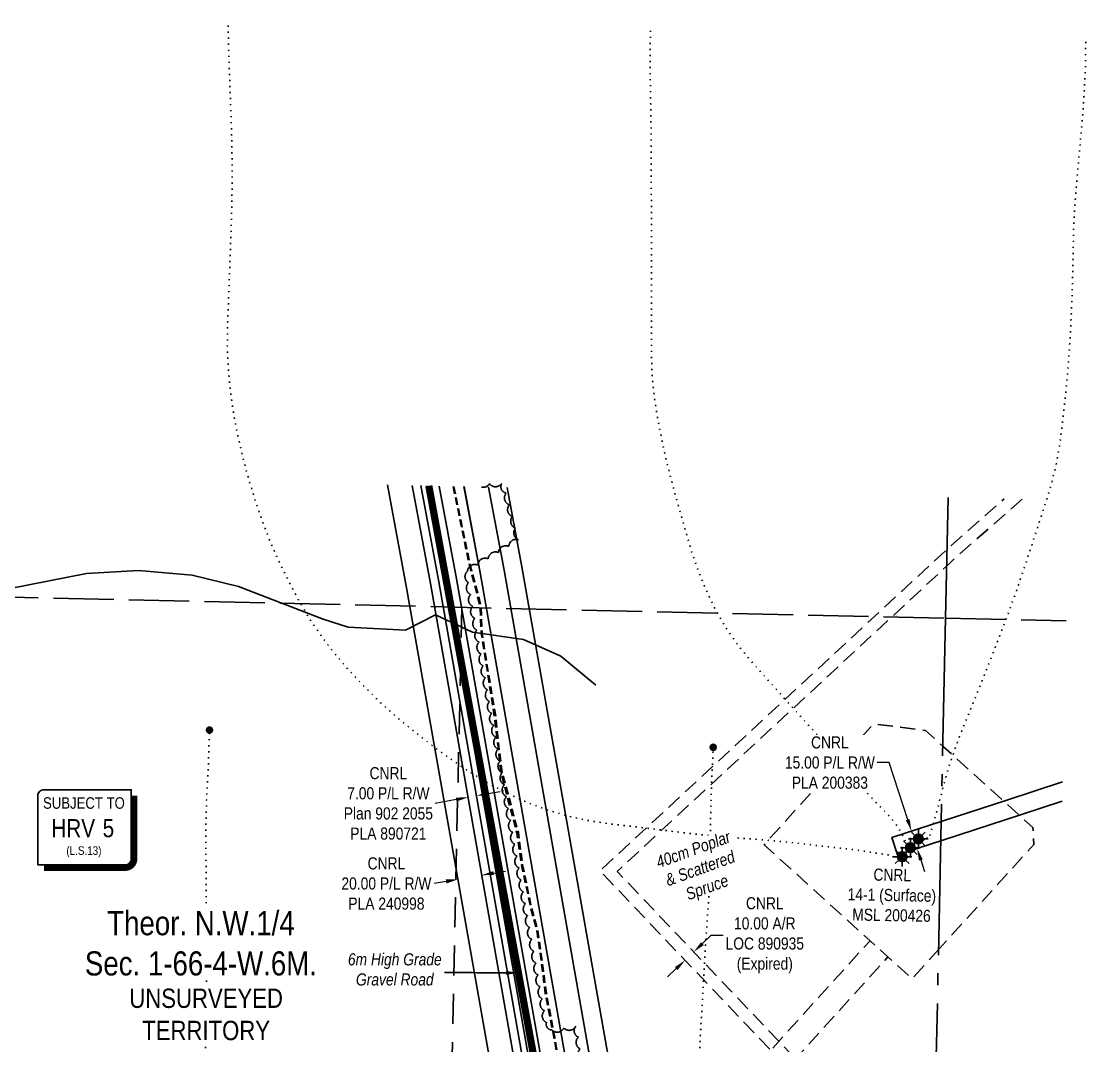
# Model space of a CAD drawing. Extents: x 401306 to 418331, y 6045711 to 6071172.
# Drawn here: x 404742 to 405623, y 6061004 to 6061852 of the extents above; entities that cross this region are included whole.
import ezdxf
from ezdxf.enums import TextEntityAlignment as Align

# ---------------------------------------------------------------- set-up
doc = ezdxf.new("R2010")
doc.units = 0
doc.header["$LTSCALE"] = 5
doc.header["$PDSIZE"] = 0.5
for name, pattern in [('0', [1, 1, 0]), ('foc-ACCESSROAD', [3.75, 2.5, -1.25]), ('foc-DOT', [1, 0.2, -0.8]), ('foc-LSD', [8, 5, -3]), ('foc-QUARTERLINE', [33, 25, -3, 2, -3]), ('foc-UNSURVEYED', [12.5, 10, -2.5]), ('UG_PIPE', [1.875, 1.25, -0.625])]:
    doc.linetypes.add(name, pattern=pattern)
doc.layers.get('Defpoints').update_dxf_attribs({"color": 9})
for name, color, linetype in [('AS-DRILL-T', 8, 'Continuous'), ('AS-PIPE-UG', 44, 'UG_PIPE'), ('AS-ROADS', 254, 'Continuous'), ('C-RW', 13, 'Continuous'), ('C-SYMBOL', 7, 'Continuous'), ('CG-NOTES', 7, 'Continuous'), ('CTW', 7, 'Continuous'), ('DETAIL-HZ-Existing', 8, 'foc-DOT'), ('F-AR', 190, 'foc-ACCESSROAD'), ('F-RW', 190, 'Continuous'), ('F-WS', 190, 'foc-ACCESSROAD'), ('F-WS-S', 8, 'Continuous'), ('L-QSEC', 8, 'foc-QUARTERLINE'), ('L-SECTION-LSD', 7, 'foc-LSD'), ('L-USEC', 7, 'foc-UNSURVEYED'), ('T-BUSH', 110, '0'), ('T-BUSH-T', 110, 'Continuous'), ('T-CREEK', 160, 'Continuous')]:
    doc.layers.add(name, color=color, linetype=linetype)
for name, color, linetype, lineweight in [('F-AR-T', 190, 'Continuous', 9), ('F-RW-T', 190, 'Continuous', 9), ('F-WS-T', 190, 'Continuous', 9), ('T-TEXT', 48, 'Continuous', 18)]:
    doc.layers.add(name, color=color, linetype=linetype, lineweight=lineweight)
doc.styles.add('175L', font='ARIALN.TTF', dxfattribs={"height": 20})
doc.styles.add('80', font='ARIALN.TTF', dxfattribs={"height": 10})
doc.styles.add('80CG', font='ARIALN.TTF', dxfattribs={"height": 10})
doc.styles.add('80L', font='ARIALN.TTF', dxfattribs={"height": 10})
doc.styles.add('foc-LtypeFont', font='ARIALN.TTF', dxfattribs={"height": 7.35})
doc.styles.add('HRV', font='ARIALN.TTF', dxfattribs={"height": 3})
doc.linetypes.add('foc-TOPO-flowdirection-NOLINE', pattern='A,0,[">",foc-LtypeFont,S=0.3,R=0,X=0,Y=-0.945],-20,[">",foc-LtypeFont,S=0.3,R=0,X=0,Y=-0.945],0', length=20)
doc.dimstyles.new('Compass 5 000', dxfattribs={"dimscale": 5, "dimtxt": 9, "dimasz": 2, "dimexe": 0.2, "dimexo": 0.0625, "dimgap": 0.5, "dimtad": 0, "dimtih": 1, "dimtoh": 1, "dimzin": 0, "dimdsep": 46, "dimtxsty": '80CG', "dimcen": 0.1, "dimse1": 1, "dimse2": 1, "dimclrd": 256, "dimclrt": 256, "dimaunit": 1, "dimadec": 4, "dimazin": 0, "dimtfac": 0.06, "dimtofl": 0, "dimtmove": 0, "dimatfit": 1, "dimfxl": 0.2, "dimtolj": 1, "dimtzin": 0, "dimlwd": -1, "dimarcsym": 0})

# ---------------------------------------------------------------- blocks, each defined once
blk = doc.blocks.new('HRV')
blk.add_lwpolyline([(-35.14, 31.6), (37.21, 31.6), (37.21, -25.54, -0.414214), (32.21, -30.54), (-40.14, -30.54), (-40.14, 26.6, -0.414214)], format="xyb", close=True)
at = {"const_width": 5, "flags": 128}
blk.add_lwpolyline([(-35.14, -33.04), (32.21, -33.04, 0.414214), (39.71, -25.54), (39.71, 26.6)], format="xyb", dxfattribs=at)
at = {"style": '80L'}
blk.add_text('SUBJECT TO', height=9.5, dxfattribs=at).set_placement((-2.01, 13.06), align=Align.BOTTOM_CENTER)
blk.add_attdef('(N.W.1/4 00)', text='', height=7.12, dxfattribs=at).set_placement((-2.01, -24.45), align=Align.BOTTOM_CENTER)
at = {"layer": 'CTW', "color": 3, "style": 'HRV'}
blk.add_text('HRV', height=15, dxfattribs=at).set_placement((-10.88, -0.18), align=Align.MIDDLE_CENTER)
blk.add_attdef('0', text='', height=15, dxfattribs=at).set_placement((18.28, -0.18), align=Align.MIDDLE_CENTER)
blk = doc.blocks.new('*D55')
at = {"layer": 'Defpoints', "color": 0, "transparency": 16777216}
for p in [(405298.43, 6061081.35), (405321.4, 6061057.22), (405314.15, 6061050.33)]:
    blk.add_point(p, dxfattribs=at)
at = {"layer": 'F-AR-T', "transparency": 16777216}
for p, q in [((405305.67, 6061088.24), (405312.92, 6061095.14)), ((405312.92, 6061095.14), (405322.92, 6061095.14)), ((405283.94, 6061067.55), (405276.7, 6061060.66))]:
    blk.add_line(p, q, dxfattribs=at)
for points in [[(405304.52, 6061089.45), (405306.82, 6061087.04), (405298.43, 6061081.35)], [(405282.79, 6061068.76), (405285.09, 6061066.35), (405291.19, 6061074.45)]]:
    blk.add_solid(points, dxfattribs=at)
at = {"layer": 'F-AR-T', "transparency": 16777216, "insert": (405357.25, 6061095.14), "char_height": 10, "attachment_point": 5, "style": '80CG'}
blk.add_mtext('\\A1;CNRL\\P10.00 A/R\\PLOC 890935\\P(Expired)', dxfattribs=at)
blk = doc.blocks.new('*D63')
at = {"layer": 'Defpoints', "color": 0, "transparency": 16777216}
for p in [(405521.88, 6061195.38), (405526.55, 6061181.03), (405483.37, 6061166.97)]:
    blk.add_point(p, dxfattribs=at)
at = {"layer": 'F-RW-T', "transparency": 16777216}
for p, q in [((405460.22, 6061238.09), (405450.22, 6061238.09)), ((405475.6, 6061190.83), (405460.22, 6061238.09)), ((405486.47, 6061157.47), (405489.56, 6061147.96))]:
    blk.add_line(p, q, dxfattribs=at)
for points in [[(405477.19, 6061191.35), (405474.02, 6061190.32), (405478.7, 6061181.33)], [(405488.05, 6061157.98), (405484.88, 6061156.95), (405483.37, 6061166.97)]]:
    blk.add_solid(points, dxfattribs=at)
at = {"layer": 'F-RW-T', "transparency": 16777216, "insert": (405411.13, 6061238.09), "char_height": 10, "attachment_point": 5, "style": '80CG', "bg_fill": 3, "box_fill_scale": 1.1, "bg_fill_color": 256, "bg_fill_true_color": 13158600, "bg_fill_transparency": 0}
blk.add_mtext('\\A1;CNRL\\P15.00 P/L R/W\\PPLA 200383', dxfattribs=at)
blk = doc.blocks.new('*D64')
at = {"layer": 'Defpoints', "color": 0, "transparency": 16777216}
for p in [(405111.61, 6061209.33), (405123.87, 6061143.1), (405130.74, 6061144.37)]:
    blk.add_point(p, dxfattribs=at)
at = {"layer": 'F-RW-T', "transparency": 16777216}
for p, q in [((405128.32, 6061212.42), (405138.15, 6061214.24)), ((405101.78, 6061207.51), (405084.38, 6061204.29))]:
    blk.add_line(p, q, dxfattribs=at)
for points in [[(405128.01, 6061214.06), (405128.62, 6061210.79), (405118.48, 6061210.61)], [(405101.47, 6061209.15), (405102.08, 6061205.87), (405111.61, 6061209.33)]]:
    blk.add_solid(points, dxfattribs=at)
at = {"layer": 'F-RW-T', "transparency": 16777216, "insert": (405045.61, 6061204.29), "char_height": 10, "attachment_point": 5, "style": '80CG'}
blk.add_mtext('\\A1;CNRL\\P7.00 P/L R/W\\PPlan 902 2055\\PPLA 890721', dxfattribs=at)
blk = doc.blocks.new('*D68')
at = {"layer": 'Defpoints', "color": 0, "transparency": 16777216}
for p in [(405101.92, 6061148.87), (405121.61, 6061152.34), (405103.23, 6061141.41)]:
    blk.add_point(p, dxfattribs=at)
at = {"layer": 'F-RW-T', "transparency": 16777216}
for p, q in [((405132.77, 6061146.6), (405142.62, 6061148.34)), ((405093.38, 6061139.68), (405083.53, 6061137.94))]:
    blk.add_line(p, q, dxfattribs=at)
for points in [[(405132.48, 6061148.25), (405133.06, 6061144.96), (405122.92, 6061144.87)], [(405093.09, 6061141.32), (405093.67, 6061138.03), (405103.23, 6061141.41)]]:
    blk.add_solid(points, dxfattribs=at)
at = {"layer": 'F-RW-T', "transparency": 16777216, "insert": (405044, 6061137.94), "char_height": 10, "attachment_point": 5, "style": '80CG'}
blk.add_mtext('\\A1;CNRL\\P20.00 P/L R/W\\PPLA 240998', dxfattribs=at)
blk = doc.blocks.new('BH-Existing')
at = {"layer": 'AS-DRILL-T'}
h = blk.add_hatch(color=256, dxfattribs=at)
h.dxf.hatch_style = 1
edge = h.paths.add_edge_path()
edge.add_arc((0, 0), 0.5, 0, 360)
blk.add_circle((0, 0), 0.5, dxfattribs=at)
blk = doc.blocks.new('GAS')
h = blk.add_hatch(color=255)
h.dxf.hatch_style = 1
edge = h.paths.add_edge_path()
edge.add_arc((0, 0), 0.9, 0, 360)
for p, q in [((-0.81, 0), (-1.62, 0)), ((-0.57, 0.57), (-1.14, 1.14)), ((0, 0.81), (0, 1.62)), ((0.57, 0.57), (1.14, 1.14)), ((1.62, 0), (0.81, 0)), ((-0.57, -0.57), (-1.14, -1.14)), ((0, -0.81), (0, -1.62)), ((1.14, -1.14), (0.57, -0.57))]:
    blk.add_line(p, q)
blk.add_circle((0, 0), 0.8)

msp = doc.modelspace()

# ---------------------------------------------------------------- linework, layer by layer
at = {"layer": 'AS-PIPE-UG', "flags": 128}
for points in [[(405099.243, 6061466.839), (405112.149, 6061403.618), (405121.53, 6061367.543), (405122.542, 6061345.108), (405127.56, 6061313.587), (405133.356, 6061275.975), (405136.38, 6061250.904), (405138.701, 6061230.062), (405151.985, 6061179.781), (405155.807, 6061153.467), (405163.123, 6061119.183), (405168.64, 6061098.892), (405173.053, 6061067.079), (405175.42, 6061046.932), (405182.725, 6061010.495), (405189.053, 6060973.164), (405197.026, 6060924.963), (405210.972, 6060849.512), (405223.998, 6060781.856), (405236.894, 6060712.151), (405245.971, 6060661.762), (405254.771, 6060617.39), (405258.938, 6060596.376), (405274.877, 6060509.569), (405290.089, 6060431.97), (405290.821, 6060429.54), (405295.189, 6060428.38), (405306.036, 6060430.414), (405324.407, 6060433.728), (405332.784, 6060434.958), (405334.179, 6060433.986), (405335.639, 6060430.836), (405339.229, 6060411.96), (405348.223, 6060372.114), (405357.086, 6060330.13), (405365.618, 6060288.913), (405369.535, 6060271.068), (405369.362, 6060269.181), (405368.359, 6060268.094), (405366.582, 6060267.378), (405351.259, 6060264.356), (405330.678, 6060261.647), (405327.96, 6060260.276), (405326.716, 6060258.234), (405326.476, 6060255.891), (405326.73, 6060234.134), (405326.585, 6060168.625), (405326.391, 6060137.136), (405326.015, 6060122.556), (405327.797, 6060118.542), (405331.98, 6060113.669), (405345.804, 6060090.075), (405367.503, 6060072.347), (405374.841, 6060063.408), (405377.806, 6060059.35), (405377.857, 6060056.255), (405373.171, 6060051.508), (405364.286, 6060042.944), (405353.58, 6060033.428), (405343.194, 6060022.948), (405336.665, 6060016.956), (405336.372, 6060015.208), (405339.913, 6060009.775), (405375.81, 6059966.429), (405407.395, 6059928.157), (405441.557, 6059887.387), (405484.509, 6059836.652), (405523.844, 6059789.351), (405555.175, 6059750.4), (405572.591, 6059727.893)], [(405099.796, 6061466.827), (405112.906, 6061403.897), (405122.407, 6061367.854), (405123.249, 6061345.126), (405128.236, 6061313.602), (405134.56, 6061275.94), (405137.13, 6061251.187), (405139.955, 6061230.018), (405153.216, 6061180.119), (405156.762, 6061153.384), (405163.833, 6061119.29), (405169.429, 6061099.146), (405173.754, 6061067.526), (405176.397, 6061047.154), (405183.434, 6061010.588), (405189.401, 6060973.203), (405197.553, 6060925.05), (405211.415, 6060849.604), (405224.503, 6060782.103), (405237.349, 6060712.22), (405246.571, 6060661.824), (405255.515, 6060616.749), (405259.531, 6060596.508), (405275.426, 6060509.596), (405290.691, 6060432.017), (405291.499, 6060430.303), (405295.323, 6060429.006), (405305.952, 6060430.771), (405324.275, 6060434.411), (405333.079, 6060435.563), (405334.625, 6060434.37), (405336.163, 6060430.925), (405339.734, 6060412.013), (405348.856, 6060372.134), (405357.595, 6060330.264), (405366.034, 6060289.041), (405370.122, 6060271.196), (405370.022, 6060268.98), (405368.815, 6060267.436), (405366.756, 6060266.822), (405351.269, 6060263.883), (405330.7, 6060261.038), (405328.41, 6060259.718), (405327.487, 6060258.033), (405327.329, 6060255.913), (405327.123, 6060234.194), (405327.051, 6060168.602), (405326.926, 6060137.062), (405326.562, 6060122.49), (405328.172, 6060118.891), (405332.319, 6060113.983), (405346.209, 6060090.327), (405367.751, 6060072.591), (405375.245, 6060063.63), (405378.237, 6060059.53), (405378.263, 6060055.951), (405373.996, 6060050.883), (405364.673, 6060042.513), (405354.034, 6060032.919), (405343.457, 6060022.688), (405337.031, 6060016.691), (405336.898, 6060015.279), (405340.309, 6060009.946), (405376.294, 6059966.662), (405407.792, 6059928.543), (405441.971, 6059887.822), (405484.965, 6059836.881), (405524.202, 6059789.805), (405555.652, 6059750.742), (405572.61, 6059728.79)]]:
    msp.add_lwpolyline(points, dxfattribs=at)
at = {"layer": 'AS-ROADS', "const_width": 5.997, "flags": 128}
msp.add_lwpolyline([(405573.966, 6059793.141), (405400.377, 6059999.75), (405316.54, 6060099.723), (405306.088, 6060132.708), (405308.4, 6060184.815), (405306.498, 6060231.681), (405300.103, 6060269.1), (405275.054, 6060401.509), (405079.106, 6061467.291)], dxfattribs=at)
at = {"layer": 'C-RW', "flags": 128}
for points in [[(405072.489, 6061467.44), (405087.34, 6061387.679), (405157.251, 6060990.28), (405225.106, 6060623.366), (405297.536, 6060231.047), (405299.791, 6060144.572), (405291.091, 6060119.984), (405162.129, 6060011.205), (405175.023, 6059995.918), (405294.508, 6060096.511), (405312.326, 6060093.84), (405573.732, 6059782.02)], [(405077.594, 6061467.325), (405092.258, 6061388.569), (405162.169, 6060991.17), (405230.02, 6060624.275), (405302.522, 6060231.567), (405304.811, 6060143.777), (405295.35, 6060117.038), (405169.171, 6060010.607), (405175.624, 6060002.957), (405293.016, 6060101.788), (405314.939, 6060098.502), (405573.891, 6059789.609)], [(405087.805, 6061467.096), (405102.094, 6061390.35), (405172.007, 6060992.943), (405239.849, 6060626.095), (405279.108, 6060413.451), (405327.494, 6060423.3), (405355.725, 6060280.148), (405306.071, 6060267.404), (405312.494, 6060232.613), (405315.271, 6060126.111), (405372.823, 6060057.457), (405320.727, 6060013.781), (405572.293, 6059713.722)], [(405572.932, 6059744.076), (405348.891, 6060011.305), (405400.986, 6060054.98), (405335.074, 6060133.607), (405332.439, 6060234.701), (405329.119, 6060252.68), (405378.994, 6060265.481), (405343.216, 6060446.902), (405295.092, 6060437.106), (405259.516, 6060629.727), (405191.69, 6060996.5), (405121.782, 6061393.909), (405108.228, 6061466.638)]]:
    msp.add_lwpolyline(points, dxfattribs=at)
at = {"layer": 'C-RW'}
for points in [[(405582.799, 6060212.443), (405510.035, 6060299.161), (405343.195, 6060446.898), (405295.071, 6060437.102), (405259.509, 6060629.724), (405191.681, 6060996.492), (405121.766, 6061393.913), (405108.22, 6061466.638)], [(405128.641, 6061466.18), (405141.438, 6061397.475), (405211.355, 6061000.042), (405279.167, 6060633.359), (405311.034, 6060460.753), (405348.981, 6060468.477), (405524.397, 6060313.146), (405583.439, 6060242.783)]]:
    msp.add_lwpolyline(points, dxfattribs=at)
at = {"layer": 'DETAIL-HZ-Existing', "flags": 128}
for points in [[(405471.017, 6061160.179), (405471.164, 6061160.036), (405471.222, 6061159.955), (405471.251, 6061159.894), (405471.3, 6061159.833), (405471.417, 6061159.691), (405471.525, 6061159.579), (405471.631, 6061159.396), (405471.736, 6061159.154), (405471.87, 6061158.891), (405472.073, 6061158.547), (405472.326, 6061158.192), (405472.572, 6061157.996), (405472.821, 6061157.951), (405473.042, 6061158.007), (405473.126, 6061158.215), (405473.122, 6061158.495), (405473.129, 6061158.805), (405473.035, 6061159.127), (405472.791, 6061159.392), (405472.466, 6061159.649), (405472.153, 6061159.966), (405471.829, 6061160.272), (405471.471, 6061160.38), (405471.08, 6061160.328), (405470.658, 6061160.257), (405470.217, 6061160.186), (405469.805, 6061160.115), (405469.603, 6061159.999), (405469.53, 6061159.87), (405469.437, 6061159.742), (405469.364, 6061159.564), (405469.299, 6061159.345), (405469.266, 6061159.216), (405469.091, 6061158.969), (405468.98, 6061158.892), (405468.676, 6061158.718), (405468.342, 6061158.535), (405468.18, 6061158.418), (405468.199, 6061158.408), (405468.189, 6061158.418), (405468.18, 6061158.418), (405468.179, 6061158.408), (405468.179, 6061158.398), (405468.179, 6061158.378), (405468.158, 6061158.359), (405468.168, 6061158.358), (405468.189, 6061158.378), (405468.209, 6061158.388), (405468.209, 6061158.398), (405468.199, 6061158.398), (405468.199, 6061158.388), (405468.208, 6061158.368), (405468.208, 6061158.348), (405468.208, 6061158.338), (405468.198, 6061158.348), (405468.178, 6061158.348), (405468.158, 6061158.349), (405468.148, 6061158.369), (405468.158, 6061158.359), (405468.158, 6061158.349), (405468.138, 6061158.339), (405468.128, 6061158.329), (405468.127, 6061158.319), (405468.128, 6061158.329), (405468.128, 6061158.349), (405468.138, 6061158.369), (405468.151, 6061158.469), (405468.152, 6061158.519), (405467.512, 6061159.042), (405465.639, 6061159.852), (405462.778, 6061160.772), (405459.117, 6061161.718), (405455.119, 6061162.382), (405450.541, 6061162.968), (405444.889, 6061163.906), (405438.26, 6061164.995), (405430.89, 6061165.989), (405422.618, 6061166.952), (405413.597, 6061167.95), (405403.629, 6061169.099), (405392.544, 6061170.421), (405380.639, 6061171.76), (405367.853, 6061173.057), (405354.255, 6061174.251), (405340.355, 6061175.322), (405326.204, 6061176.388), (405311.328, 6061177.719), (405295.33, 6061179.413), (405278.749, 6061181.45), (405261.74, 6061183.566), (405256.172, 6061184.222), (405244.707, 6061185.532), (405228.444, 6061187.462), (405227.666, 6061187.558), (405210.608, 6061190.225), (405193.574, 6061194.072), (405176.746, 6061199.104), (405160.252, 6061205.31), (405144.063, 6061212.71), (405128.245, 6061221.142), (405112.896, 6061230.415), (405097.845, 6061240.581), (405083.106, 6061251.341), (405068.4, 6061262.701), (405053.835, 6061274.568), (405039.852, 6061287.002), (405026.573, 6061300.123), (405013.627, 6061313.866), (405001.76, 6061327.547), (404990.591, 6061342.063), (404980.277, 6061357.282), (404971.16, 6061372.876), (404971.065, 6061373.078), (404962.6, 6061389.218), (404954.59, 6061405.589), (404947.298, 6061422.315), (404940.743, 6061439.416), (404934.816, 6061456.833), (404929.492, 6061474.438), (404924.792, 6061492.2), (404920.665, 6061510.08), (404917.261, 6061528.116), (404914.77, 6061546.291), (404913.111, 6061564.55), (404912.292, 6061582.801), (404912.506, 6061601.161), (404913.213, 6061619.71), (404913.89, 6061638.24), (404914.606, 6061656.719), (404915.28, 6061675.079), (404915.815, 6061693.522), (404916.211, 6061711.998), (404916.297, 6061730.48), (404916.012, 6061748.9), (404915.546, 6061767.273), (404914.939, 6061785.61), (404914.223, 6061804.039), (404913.529, 6061823.008), (404913.036, 6061841.982), (404912.905, 6061851.936)], [(405477.749, 6061167.608), (405477.423, 6061167.315), (405477.311, 6061167.217), (405477.179, 6061167.11), (405477.128, 6061167.081), (405477.027, 6061167.013), (405476.895, 6061166.916), (405476.813, 6061166.827), (405476.872, 6061166.806), (405477.033, 6061166.833), (405477.264, 6061166.878), (405477.555, 6061166.922), (405477.907, 6061166.994), (405478.278, 6061167.067), (405478.651, 6061167.179), (405478.896, 6061167.454), (405479.044, 6061167.821), (405479.203, 6061168.238), (405479.371, 6061168.614), (405479.476, 6061168.842), (405479.488, 6061168.982), (405479.462, 6061169.142), (405479.456, 6061169.352), (405479.41, 6061169.524), (405479.24, 6061169.557), (405478.969, 6061169.503), (405478.657, 6061169.419), (405478.346, 6061169.336), (405478.024, 6061169.252), (405477.722, 6061169.169), (405477.41, 6061169.075), (405477.059, 6061169.013), (405476.858, 6061168.987), (405476.316, 6061168.908), (405475.394, 6061168.817), (405475.113, 6061168.783), (405475.153, 6061168.772), (405475.163, 6061168.782), (405475.184, 6061168.802), (405475.194, 6061168.811), (405475.194, 6061168.831), (405475.205, 6061168.861), (405475.225, 6061168.881), (405475.226, 6061168.891), (405475.226, 6061168.901), (405475.236, 6061168.901), (405475.226, 6061168.911), (405475.236, 6061168.911), (405475.236, 6061168.901), (405475.226, 6061168.901), (405475.225, 6061168.881), (405475.236, 6061168.891), (405475.246, 6061168.9), (405475.236, 6061168.911), (405475.197, 6061168.941), (405475.157, 6061168.972), (405475.128, 6061168.983), (405475.128, 6061168.993), (405475.118, 6061168.993), (405475.128, 6061169.003), (405475.159, 6061169.032), (405475.189, 6061169.032), (405475.179, 6061169.042), (405475.159, 6061169.052), (405475.139, 6061169.043), (405475.139, 6061169.033), (405475.159, 6061169.052), (405475.149, 6061169.062), (405475.149, 6061169.043), (405475.169, 6061169.042), (405475.179, 6061169.042), (405475.139, 6061169.043), (405475.129, 6061169.043), (405475.11, 6061169.103), (405474.98, 6061169.566), (405474.353, 6061171.18), (405473.188, 6061173.814), (405471.523, 6061177.43), (405469.138, 6061182.001), (405465.708, 6061187.304), (405461.066, 6061193.012), (405455.399, 6061198.931), (405449.121, 6061205.314), (405442.37, 6061212.526), (405435.033, 6061220.912), (405427.051, 6061230.45), (405418.404, 6061240.743), (405409.058, 6061251.571), (405398.885, 6061263.046), (405388.541, 6061274.454), (405377.759, 6061286.432), (405373.654, 6061291.029), (405366.686, 6061298.826), (405355.611, 6061311.16), (405351.369, 6061315.89), (405344.656, 6061323.501), (405334.253, 6061336.391), (405324.671, 6061350.275), (405316.171, 6061365.195), (405308.661, 6061381.086), (405301.884, 6061397.601), (405296.023, 6061414.807), (405290.899, 6061432.408), (405285.908, 6061450.146), (405282.577, 6061462.108), (405281.025, 6061467.772), (405277.969, 6061479.468), (405276.467, 6061485.611), (405272.437, 6061503.389), (405268.841, 6061521.318), (405265.937, 6061539.333), (405264.058, 6061557.596), (405263.413, 6061576.073), (405263.429, 6061594.537), (405263.462, 6061612.87), (405263.486, 6061631.264), (405263.511, 6061649.707), (405263.466, 6061668.152), (405263.369, 6061686.458), (405263.321, 6061704.743), (405263.315, 6061723.147), (405263.266, 6061742.333), (405263.124, 6061761.4), (405262.833, 6061780.5), (405262.491, 6061799.561), (405262.338, 6061818.579), (405262.524, 6061837.539), (405262.717, 6061844.517)], [(405484.415, 6061174.926), (405484.85, 6061174.697), (405485.088, 6061174.572), (405485.226, 6061174.489), (405485.582, 6061174.282), (405486.009, 6061174.123), (405486.45, 6061174.164), (405486.884, 6061174.375), (405487.37, 6061174.645), (405487.914, 6061174.853), (405488.504, 6061174.841), (405489.03, 6061174.65), (405489.286, 6061174.434), (405489.282, 6061174.235), (405489.219, 6061174.086), (405489.119, 6061174.098), (405489.012, 6061174.26), (405488.906, 6061174.452), (405488.791, 6061174.695), (405488.666, 6061174.938), (405488.541, 6061175.18), (405488.486, 6061175.391), (405488.619, 6061175.529), (405488.87, 6061175.593), (405489.121, 6061175.648), (405489.383, 6061175.713), (405489.644, 6061175.777), (405489.925, 6061175.801), (405490.235, 6061175.795), (405490.594, 6061175.788), (405490.985, 6061175.789), (405491.174, 6061175.775), (405491.702, 6061175.664), (405492.05, 6061175.547), (405492.665, 6061175.324), (405493.013, 6061175.237), (405493.034, 6061175.246), (405493.023, 6061175.227), (405493.013, 6061175.217), (405493.003, 6061175.227), (405492.993, 6061175.237), (405493.004, 6061175.237), (405493.024, 6061175.237), (405493.013, 6061175.227), (405493.023, 6061175.227), (405493.034, 6061175.236), (405493.044, 6061175.256), (405493.034, 6061175.246), (405493.034, 6061175.236), (405493.043, 6061175.226), (405493.033, 6061175.226), (405493.033, 6061175.206), (405493.023, 6061175.207), (405493.004, 6061175.237), (405493.003, 6061175.197), (405493.013, 6061175.197), (405493.023, 6061175.207), (405493.013, 6061175.217), (405493.013, 6061175.207), (405493.013, 6061175.197), (405492.992, 6061175.187), (405492.963, 6061175.208), (405492.914, 6061175.259), (405492.956, 6061175.338), (405493.206, 6061175.843), (405493.685, 6061177.233), (405493.728, 6061177.342), (405494.522, 6061179.926), (405495.273, 6061182.391), (405495.66, 6061183.643), (405497.08, 6061188.425), (405498.701, 6061194.192), (405500.51, 6061200.856), (405502.5, 6061208.486), (405504.752, 6061217.171), (405507.406, 6061226.938), (405510.682, 6061237.692), (405514.458, 6061248.985), (405519.046, 6061261.282), (405524.318, 6061274.245), (405529.926, 6061287.981), (405535.729, 6061302.413), (405541.692, 6061317.341), (405547.744, 6061332.708), (405553.74, 6061348.236), (405559.616, 6061363.797), (405565.401, 6061379.77), (405570.984, 6061396.137), (405576.545, 6061412.894), (405582.215, 6061430.07), (405587.79, 6061447.037), (405587.95, 6061447.514), (405590.378, 6061455.025), (405593.47, 6061465.152), (405598.061, 6061482.9), (405601.326, 6061500.806), (405603.687, 6061519.011), (405605.698, 6061537.232), (405607.48, 6061555.539), (405608.982, 6061573.782), (405610.167, 6061592.231), (405611.073, 6061610.686), (405611.805, 6061628.975), (405612.28, 6061647.399), (405612.615, 6061665.836), (405613.057, 6061684.131), (405614.083, 6061701.623), (405615.678, 6061720.534), (405617.353, 6061739.423), (405619.069, 6061758.392), (405620.624, 6061777.263), (405621.889, 6061796.191), (405622.684, 6061815.108), (405622.941, 6061834.107), (405622.91, 6061836.878)], [(404892.033, 6060556.743), (404892.389, 6060564.366), (404892.854, 6060574.108), (404893.288, 6060583.831), (404893.693, 6060593.575), (404894.067, 6060603.289), (404894.402, 6060613.024), (404894.656, 6060622.751), (404894.801, 6060632.48), (404894.815, 6060642.212), (404894.729, 6060651.936), (404894.641, 6060661.54), (404894.546, 6060671.294), (404894.401, 6060681.029), (404894.165, 6060690.766), (404893.899, 6060700.504), (404893.624, 6060710.242), (404893.308, 6060719.961), (404892.993, 6060729.699), (404892.727, 6060739.447), (404892.562, 6060749.193), (404892.496, 6060758.926), (404892.511, 6060768.668), (404892.576, 6060778.419), (404892.691, 6060788.169), (404892.835, 6060797.898), (404892.99, 6060807.647), (404893.125, 6060817.396), (404893.24, 6060827.146), (404893.354, 6060836.895), (404893.499, 6060846.635), (404893.654, 6060856.383), (404893.798, 6060866.113), (404893.913, 6060875.862), (404894.008, 6060885.602), (404894.063, 6060895.363), (404894.088, 6060905.105), (404894.082, 6060914.847), (404893.997, 6060924.581), (404893.811, 6060934.327), (404893.615, 6060944.044), (404893.49, 6060953.778), (404893.465, 6060963.521), (404893.529, 6060973.242), (404893.654, 6060982.991), (404893.838, 6060992.7), (404894.102, 6061002.436), (404894.335, 6061012.113), (404894.521, 6061021.902), (404894.736, 6061031.639), (404894.891, 6061041.388), (404894.965, 6061051.119), (404894.989, 6061060.851), (404894.934, 6061070.594), (404894.879, 6061080.347), (404894.844, 6061090.1), (404894.809, 6061099.853), (404894.804, 6061109.605), (404894.788, 6061119.348), (404894.713, 6061129.081), (404894.667, 6061138.825), (404894.662, 6061148.547), (404894.596, 6061158.27), (404894.43, 6061168.006), (404894.375, 6061177.739), (404894.519, 6061187.478), (404894.804, 6061197.204), (404895.178, 6061206.929), (404895.622, 6061216.642), (404896.117, 6061226.373), (404896.561, 6061236.076), (404896.849, 6061244.092), (404897.49, 6061265.073)], [(404886.591, 6059686.66), (404886.558, 6059686.49), (404886.595, 6059686.349), (404886.842, 6059686.214), (404887.138, 6059686.008), (404887.354, 6059685.803), (404887.558, 6059685.539), (404887.793, 6059685.304), (404888.078, 6059685.038), (404888.363, 6059684.812), (404888.651, 6059684.706), (404888.91, 6059684.64), (404889.239, 6059684.593), (404889.657, 6059684.535), (404890.209, 6059684.593), (404890.344, 6059684.84), (404890.491, 6059685.187), (404890.65, 6059685.584), (404890.789, 6059686.021), (404890.888, 6059686.449), (404890.885, 6059686.789), (404890.759, 6059687.002), (404890.523, 6059687.187), (404890.218, 6059687.394), (404889.912, 6059687.63), (404889.608, 6059687.907), (404889.254, 6059688.194), (404888.923, 6059688.601), (404888.551, 6059689.009), (404888.096, 6059689.259), (404887.877, 6059689.313), (404887.459, 6059689.372), (404887.389, 6059689.383), (404887.169, 6059689.408), (404886.98, 6059689.432), (404886.92, 6059689.433), (404886.709, 6059689.388), (404886.404, 6059689.184), (404886.177, 6059688.829), (404886.186, 6059688.298), (404886.36, 6059687.545), (404886.55, 6059686.57), (404886.695, 6059685.407), (404887.189, 6059682.726), (404887.987, 6059679.789), (404888.883, 6059676.699), (404889.789, 6059673.67), (404890.572, 6059670.942), (404891.259, 6059668.417), (404892.007, 6059665.931), (404892.704, 6059663.376), (404893.148, 6059660.716), (404893.511, 6059657.998), (404893.944, 6059655.308), (404894.369, 6059652.669), (404894.784, 6059650.059), (404895.221, 6059647.53), (404895.789, 6059645.017), (404896.552, 6059642.311), (404897.463, 6059639.491), (404898.385, 6059636.731), (404899.249, 6059634.042), (404900.095, 6059631.464), (404900.894, 6059629.036), (404901.431, 6059626.505), (404901.728, 6059623.978), (404901.97, 6059621.692), (404902.23, 6059619.766), (404902.546, 6059618.179), (404902.681, 6059616.956), (404902.489, 6059615.92), (404902.03, 6059615.039), (404901.516, 6059614.35), (404901.054, 6059613.81), (404901.003, 6059613.761), (404900.962, 6059613.702), (404901.163, 6059613.757), (404901.689, 6059614.006), (404902.459, 6059614.51), (404903.385, 6059615.261), (404904.466, 6059616.239), (404905.731, 6059617.402), (404907.169, 6059618.742), (404908.79, 6059620.199), (404910.543, 6059621.732), (404912.479, 6059623.412), (404914.577, 6059625.228), (404916.908, 6059627.15), (404919.482, 6059629.206), (404922.359, 6059631.426), (404925.428, 6059633.742), (404928.68, 6059636.164), (404932.094, 6059638.683), (404935.699, 6059641.268), (404939.563, 6059643.827), (404943.697, 6059646.351), (404948.1, 6059648.809), (404952.77, 6059651.152), (404957.708, 6059653.368), (404962.924, 6059655.509), (404968.38, 6059657.645), (404973.958, 6059659.859), (404979.658, 6059662.169), (404985.45, 6059664.628), (404991.376, 6059667.234), (404997.467, 6059670.037), (405003.717, 6059672.856), (405010.135, 6059675.552), (405016.703, 6059678.235), (405023.401, 6059680.935), (405030.28, 6059683.651), (405037.339, 6059686.413), (405044.55, 6059689.212), (405051.921, 6059692.058), (405059.514, 6059694.989), (405067.26, 6059698.037), (405075.067, 6059701.144), (405082.925, 6059704.299), (405090.735, 6059707.536), (405098.49, 6059711.034), (405106.143, 6059714.914), (405113.615, 6059719.198), (405120.854, 6059723.857), (405128.02, 6059728.818), (405134.897, 6059733.834), (405141.892, 6059739.219), (405148.811, 6059744.815), (405155.664, 6059750.602), (405162.411, 6059756.591), (405169.004, 6059762.824), (405175.362, 6059769.352), (405181.397, 6059776.177), (405187.088, 6059783.319), (405192.555, 6059790.726), (405197.876, 6059798.356), (405203.042, 6059806.199), (405208.072, 6059814.245), (405212.956, 6059822.464), (405217.683, 6059830.827), (405222.213, 6059839.364), (405226.497, 6059848.066), (405230.493, 6059856.913), (405234.223, 6059865.887), (405238.617, 6059877.467), (405245.676, 6059898.284), (405247.317, 6059903.56), (405250.067, 6059912.575), (405252.766, 6059921.55), (405255.335, 6059930.528), (405257.785, 6059939.548), (405260.056, 6059948.603), (405262.078, 6059957.742), (405263.903, 6059966.996), (405265.519, 6059976.304), (405266.995, 6059985.615), (405268.441, 6059994.947), (405269.876, 6060004.199), (405271.281, 6060013.451), (405272.715, 6060022.713), (405274.18, 6060031.964), (405275.585, 6060041.227), (405276.79, 6060050.504), (405277.696, 6060059.817), (405278.343, 6060069.175), (405278.851, 6060078.607), (405279.267, 6060087.95), (405279.695, 6060097.373), (405280.163, 6060106.795), (405280.691, 6060116.186), (405281.247, 6060125.537), (405281.824, 6060134.887), (405282.4, 6060144.247), (405282.968, 6060153.657), (405283.425, 6060163.019), (405283.741, 6060172.365), (405283.988, 6060181.722), (405284.256, 6060191.138), (405284.613, 6060200.513), (405285.027, 6060210.256), (405285.432, 6060219.99), (405285.797, 6060229.734), (405286.012, 6060239.482), (405286.166, 6060249.221), (405286.281, 6060258.96), (405286.296, 6060268.712), (405286.27, 6060278.465), (405286.275, 6060288.197), (405286.349, 6060297.938), (405286.464, 6060307.687), (405286.569, 6060317.437), (405286.644, 6060327.178), (405286.698, 6060336.919), (405286.743, 6060346.67), (405286.678, 6060356.424), (405286.553, 6060366.158), (405286.397, 6060375.894), (405286.201, 6060385.62), (405285.996, 6060395.356), (405285.74, 6060405.104), (405285.465, 6060414.842), (405285.189, 6060424.58), (405284.954, 6060434.317), (405284.899, 6060444.07), (405284.998, 6060453.56), (405285.123, 6060463.3), (405285.297, 6060473.048), (405285.583, 6060482.814), (405286.007, 6060492.538), (405286.492, 6060502.28), (405287.036, 6060512.01), (405287.711, 6060521.738), (405288.465, 6060531.465), (405289.23, 6060541.231), (405290.055, 6060550.945), (405290.919, 6060560.649), (405291.753, 6060570.354), (405292.617, 6060580.058), (405293.541, 6060589.751), (405294.544, 6060599.432), (405295.528, 6060609.113), (405296.302, 6060618.839), (405296.876, 6060628.549), (405297.371, 6060638.291), (405297.876, 6060648.033), (405298.945, 6060667.514), (405300.024, 6060686.946), (405300.488, 6060696.678), (405300.862, 6060706.403), (405301.167, 6060716.138), (405301.432, 6060725.885), (405301.777, 6060735.63), (405302.15, 6060745.304), (405302.594, 6060755.037), (405303.168, 6060764.727), (405303.772, 6060774.447), (405304.307, 6060784.188), (405304.662, 6060793.922), (405304.785, 6060803.622), (405304.708, 6060813.276), (405304.462, 6060822.983), (405304.085, 6060832.673), (405303.58, 6060842.396), (405303.003, 6060852.1), (405302.403, 6060861.605), (405301.898, 6060871.357), (405301.632, 6060881.095), (405301.467, 6060890.841), (405301.271, 6060900.577), (405301.125, 6060910.292), (405301.05, 6060920.026), (405301.055, 6060929.788), (405301.149, 6060939.528), (405301.274, 6060949.278), (405301.439, 6060959.016), (405301.704, 6060968.763), (405302.138, 6060978.496), (405302.653, 6060988.227), (405303.167, 6060997.959), (405303.661, 6061007.68), (405304.176, 6061017.432), (405304.741, 6061027.172), (405305.315, 6061036.882), (405305.84, 6061046.613), (405306.394, 6061056.334), (405306.989, 6061066.073), (405307.563, 6061075.813), (405308.168, 6061085.533), (405308.772, 6061095.252), (405309.366, 6061104.962), (405310.03, 6061114.67), (405310.754, 6061124.377), (405311.438, 6061134.095), (405311.893, 6061143.818), (405312.077, 6061153.556), (405312.172, 6061163.296), (405312.227, 6061173.037), (405312.376, 6061192.528), (405312.845, 6061212.013), (405313.22, 6061221.757), (405313.581, 6061229.901), (405314.552, 6061250.865)]]:
    msp.add_lwpolyline(points, dxfattribs=at)
at = {"layer": 'F-AR', "linetype": 'Continuous', "flags": 128}
msp.add_lwpolyline([(405072.489, 6061467.44), (405087.34, 6061387.679), (405157.251, 6060990.28), (405225.106, 6060623.366), (405297.536, 6060231.047), (405300.126, 6060131.732), (405315.604, 6060113.324), (405312.494, 6060232.613), (405239.849, 6060626.093), (405172.006, 6060992.943), (405102.094, 6061390.35), (405087.805, 6061467.096)], dxfattribs=at)
at = {"layer": 'F-AR', "flags": 128}
for points in [[(405594.025, 6060756.363), (405498.633, 6060856.557), (405220.774, 6061148.406), (405448.428, 6061359.426), (405510.031, 6061416.532), (405510.331, 6061416.797), (405555.477, 6061456.605)], [(405570.422, 6061456.27), (405516.724, 6061409.101), (405510.041, 6061402.907), (405462.789, 6061359.104), (405235.008, 6061147.966), (405498.93, 6060870.752), (405594.323, 6060770.554)]]:
    msp.add_lwpolyline(points, dxfattribs=at)
msp.add_lwpolyline([(405358.305, 6060965.932), (405224.786, 6060818.66), (405207.719, 6060799.836), (405199.517, 6060844.216), (405216.568, 6060839.362), (405220.237, 6060843.408), (405345.31, 6060981.363), (405352.088, 6060988.839), (405444.355, 6061090.617), (405459.167, 6061077.191), (405365.083, 6060973.408), (405358.305, 6060965.932)], close=True, dxfattribs=at)
at = {"layer": 'F-RW'}
for points in [[(405044.901, 6061468.058), (405060.749, 6061382.893), (405130.707, 6060985.403), (405199.88, 6060611.172), (405210.777, 6060552.195), (405270.636, 6060228.234), (405271.148, 6060208.351), (405275.58, 6060036.39), (405569.74, 6059685.591), (405571.678, 6059684.52)], [(405572.291, 6059713.662), (405295.383, 6060043.887), (405290.581, 6060230.321), (405272.107, 6060330.3), (405239.248, 6060508.135), (405218.225, 6060622.096), (405150.365, 6060989.038), (405080.421, 6061386.454), (405065.321, 6061467.6)], [(405583.453, 6060243.484), (405524.397, 6060313.146), (405497.948, 6060336.567), (405490.234, 6060343.397), (405487.72, 6060345.623), (405350.595, 6060467.047), (405301.983, 6060510.095), (405279.167, 6060633.359), (405279.167, 6060633.359), (405279.167, 6060633.359), (405211.355, 6061000.042), (405141.438, 6061397.475), (405128.641, 6061466.18)], [(405143.963, 6061465.836), (405156.198, 6061400.148), (405226.117, 6061002.705), (405293.917, 6060636.087), (405293.917, 6060636.087), (405315.724, 6060517.967), (405488.075, 6060365.336), (405502.979, 6060352.138), (405510.692, 6060345.307), (405535.134, 6060323.662), (405583.93, 6060266.102)], [(405603.479, 6061206.076), (405569.671, 6061195.07), (405504.669, 6061173.908), (405467.086, 6061161.672), (405462.413, 6061176.024), (405505.003, 6061189.889), (405556.787, 6061206.748), (405603.815, 6061222.058)]]:
    msp.add_lwpolyline(points, dxfattribs=at)
at = {"layer": 'F-RW', "flags": 128}
msp.add_lwpolyline([(405072.489, 6061467.44), (405087.34, 6061387.679), (405157.251, 6060990.28), (405225.106, 6060623.366), (405297.536, 6060231.047), (405299.791, 6060144.572), (405292.567, 6060153.191), (405290.581, 6060230.321), (405272.107, 6060330.3), (405239.248, 6060508.135), (405218.225, 6060622.096), (405150.365, 6060989.038), (405080.455, 6061386.432), (405065.342, 6061467.6)], dxfattribs=at)
at = {"layer": 'F-WS', "flags": 128}
msp.add_lwpolyline([(405501.725, 6061083.957), (405479.163, 6061059.068), (405459.167, 6061077.191), (405444.355, 6061090.617), (405356.612, 6061170.144), (405447.261, 6061270.111), (405490.31, 6061264.814), (405505.219, 6061251.299), (405555.696, 6061205.544), (405568.579, 6061193.866), (405579.189, 6061184.248), (405579.883, 6061170.179), (405501.725, 6061083.957)], close=True, dxfattribs=at)
at = {"layer": 'L-QSEC', "flags": 128}
for points in [[(405506.904, 6061357.67), (405508.992, 6061457.648)], [(405490.424, 6060583.787), (405506.904, 6061357.67)]]:
    msp.add_lwpolyline(points, dxfattribs=at)
at = {"layer": 'L-SECTION-LSD'}
msp.add_line((405106.348, 6061366.669), (405089.325, 6060562.828), dxfattribs=at)
at = {"layer": 'L-USEC', "flags": 128}
for points in [[(404705.8, 6061375.64), (405506.904, 6061357.67)], [(405506.904, 6061357.67), (405606.878, 6061355.427)]]:
    msp.add_lwpolyline(points, dxfattribs=at)
at = {"layer": 'T-BUSH', "flags": 128}
for points in [[(405122.79, 6061466.311, 0.3252013), (405129.479, 6061468.923, 0.5205671), (405139.47, 6061469.336, 0.5205671), (405143.174, 6061461.215, 0.5205671), (405145.739, 6061451.549, 0.5205671), (405148.303, 6061441.884, 0.5205671), (405150.868, 6061432.218, 0.5205671), (405153.433, 6061422.553, 0.5205671), (405145.36, 6061417.192, 0.5205671), (405136.795, 6061412.031, 0.5205671), (405128.23, 6061406.869, 0.5205671), (405119.665, 6061401.707, 0.5205671), (405111.1, 6061396.546, 0.5205671), (405111.962, 6061387.101, 0.5205671), (405113.707, 6061377.255, 0.5205671), (405115.453, 6061367.408, 0.5205671), (405117.198, 6061357.562, 0.5205671), (405118.944, 6061347.715, 0.5205671), (405120.69, 6061337.869, 0.5205671), (405122.435, 6061328.022, 0.5205671), (405124.181, 6061318.176, 0.5205671), (405125.927, 6061308.329, 0.5205671), (405127.672, 6061298.483, 0.5205671), (405129.418, 6061288.636, 0.5205671), (405131.163, 6061278.79, 0.5205671), (405132.909, 6061268.943, 0.5205671), (405134.655, 6061259.097, 0.5205671), (405136.4, 6061249.251, 0.5205671), (405138.146, 6061239.404, 0.5205671), (405139.891, 6061229.558, 0.5205671), (405141.637, 6061219.711, 0.0462079), (405140.919, 6061218.844)], [(405122.79, 6061466.311, 0.3252013), (405129.479, 6061468.923, 0.5205671), (405139.47, 6061469.336, 0.5205671), (405143.174, 6061461.215, 0.5205671), (405145.739, 6061451.549, 0.5205671), (405148.303, 6061441.884, 0.5205671), (405150.868, 6061432.218, 0.5205671), (405153.433, 6061422.553, 0.5205671), (405145.36, 6061417.192, 0.5205671), (405136.795, 6061412.031, 0.5205671), (405128.23, 6061406.869, 0.5205671), (405119.665, 6061401.707, 0.5205671), (405111.1, 6061396.546, 0.5205671), (405111.962, 6061387.101, 0.5205671), (405113.707, 6061377.255, 0.5205671), (405115.453, 6061367.408, 0.5205671), (405117.198, 6061357.562, 0.5205671), (405118.944, 6061347.715, 0.5205671), (405120.69, 6061337.869, 0.5205671), (405122.435, 6061328.022, 0.5205671), (405124.181, 6061318.176, 0.5205671), (405125.927, 6061308.329, 0.5205671), (405127.672, 6061298.483, 0.5205671), (405129.418, 6061288.636, 0.5205671), (405131.163, 6061278.79, 0.5205671), (405132.909, 6061268.943, 0.5205671), (405134.655, 6061259.097, 0.5205671), (405136.4, 6061249.251, 0.5205671), (405138.146, 6061239.404, 0.5205671), (405139.891, 6061229.558, 0.5205671), (405141.637, 6061219.711, 0.5205671), (405143.383, 6061209.865, 0.5205671), (405145.128, 6061200.018, 0.5205671), (405146.874, 6061190.172, 0.5205671), (405148.619, 6061180.325, 0.5205671), (405150.365, 6061170.479, 0.5205671), (405152.111, 6061160.632, 0.5205671), (405153.856, 6061150.786, 0.5205671), (405155.602, 6061140.939, 0.5205671), (405157.347, 6061131.093, 0.5205671), (405159.093, 6061121.247, 0.5205671), (405160.839, 6061111.4, 0.5205671), (405162.584, 6061101.554, 0.5205671), (405164.33, 6061091.707, 0.5205671), (405166.075, 6061081.861, 0.5205671), (405167.821, 6061072.014, 0.5205671), (405169.567, 6061062.168, 0.5205671), (405171.312, 6061052.321, 0.5205671), (405173.058, 6061042.475, 0.5205671), (405174.804, 6061032.628, 0.5205671), (405176.549, 6061022.782, 0.5205671), (405181.027, 6061016.755, 0.5205671), (405190.909, 6061018.285, 0.5205671), (405200.791, 6061019.815, 0.5205671), (405202.938, 6061010.872, 0.5205671), (405204.382, 6061000.976, 0.5205671), (405205.826, 6060991.081, 0.5205671), (405207.269, 6060981.186, 0.5205671), (405205.166, 6060973.131, 0.5205671), (405200.766, 6060966.384, 0.5205671), (405202.612, 6060956.556, 0.5205671), (405204.459, 6060946.728, 0.5205671), (405206.306, 6060936.9, 0.5205671), (405208.152, 6060927.072, 0.5205671), (405209.999, 6060917.244, 0.5205671), (405211.846, 6060907.416, 0.5205671), (405213.692, 6060897.588, 0.5205671), (405215.539, 6060887.76, 0.5205671), (405217.385, 6060877.932, 0.5205671), (405219.232, 6060868.104, 0.5205671), (405221.079, 6060858.276, 0.5205671), (405222.925, 6060848.447, 0.5205671), (405224.772, 6060838.619, 0.5205671), (405226.619, 6060828.791, 0.5205671), (405228.465, 6060818.963, 0.5205671), (405230.312, 6060809.135, 0.5205671), (405232.159, 6060799.307, 0.5205671), (405234.005, 6060789.479, 0.5205671), (405235.852, 6060779.651, 0.5205671), (405237.699, 6060769.823, 0.5205671), (405239.545, 6060759.995, 0.5205671), (405241.392, 6060750.167, 0.5205671), (405243.239, 6060740.339, 0.5205671), (405245.085, 6060730.511, 0.5205671), (405246.932, 6060720.683, 0.5205671), (405256.766, 6060720.779, 0.5205671), (405266.761, 6060721.076, 0.5205671), (405274.52, 6060718.574, 0.5205671), (405276.436, 6060708.759, 0.5205671), (405278.352, 6060698.945, 0.5205671), (405280.267, 6060689.13, 0.5205671), (405282.183, 6060679.315, 0.5205671), (405284.099, 6060669.5, 0.5205671), (405283.767, 6060661.068, 0.5205671), (405274.143, 6060658.351, 0.5205671), (405264.519, 6060655.634, 0.5205671), (405261.894, 6060648.535, 0.5205671), (405263.654, 6060638.691, 0.5205671), (405265.413, 6060628.847, 0.5205671), (405267.173, 6060619.003, 0.5205671), (405268.932, 6060609.159, 0.5205671), (405270.692, 6060599.315, 0.5205671), (405272.451, 6060589.471, 0.5205671), (405274.211, 6060579.627, 0.5205671), (405275.97, 6060569.783, 0.5205671), (405277.73, 6060559.939, 0.5205671), (405279.489, 6060550.095, 0.5205671), (405281.249, 6060540.251, 0.5205671), (405283.008, 6060530.407, 0.5205671), (405284.768, 6060520.563, 0.5205671), (405286.527, 6060510.719, 0.5205671), (405288.287, 6060500.875, 0.5205671), (405290.047, 6060491.031, 0.5205671), (405293.241, 6060482.615, 0.5205671), (405301.06, 6060478.748, 0.5205671), (405303.073, 6060468.952, 0.5205671), (405305.086, 6060459.157, 0.5205671), (405307.099, 6060449.362, 0.5205671), (405312.902, 6060445.142, 0.5205671), (405316.308, 6060452.396, 0.5205671), (405325.477, 6060455.104, 0.5205671), (405335.223, 6060457.343, 0.5205671), (405344.97, 6060459.581, 0.5205671), (405349.346, 6060452.935, 0.5205671), (405351.896, 6060443.265, 0.5205671), (405354.446, 6060433.596, 0.5205671), (405351.619, 6060426.046, 0.5205671), (405349.196, 6060418.229, 0.5205671), (405351.446, 6060408.486, 0.5205671), (405353.697, 6060398.742, 0.5205671), (405355.947, 6060388.999, 0.5205671), (405358.198, 6060379.255, 0.5205671), (405360.448, 6060369.512, 0.5205671), (405362.699, 6060359.769, 0.5205671), (405364.95, 6060350.025, 0.5205671), (405367.2, 6060340.282, 0.5205671), (405369.451, 6060330.538, 0.5205671), (405371.701, 6060320.795, 0.5205671), (405373.952, 6060311.051, 0.5205671), (405376.202, 6060301.308, 0.5205671), (405378.453, 6060291.564, 0.5205671), (405387.419, 6060290.397, 0.5205671), (405390.995, 6060284.495, 0.5205671), (405390.25, 6060274.523, 0.5205671), (405389.505, 6060264.55, 0.5205671), (405384.464, 6060257.701, 0.5205671), (405375.209, 6060253.912, 0.5205671), (405365.954, 6060250.124, 0.5205671), (405356.7, 6060246.335, 0.5205671), (405347.445, 6060242.547, 0.5205671), (405356.693, 6060238.886, 0.5205671), (405365.999, 6060235.225, 0.5205671), (405369.803, 6060228.993, 0.5205671), (405369.126, 6060221.686, 0.5205671), (405366.465, 6060212.6, 0.5205671), (405367.733, 6060202.681, 0.5205671), (405369.001, 6060192.762, 0.5205671), (405370.269, 6060182.842, 0.5205671), (405363.413, 6060178.202, 0.5205671), (405353.834, 6060175.33, 0.5205671), (405344.255, 6060172.459, 0.5205671), (405337.159, 6060167.729, 0.5205671), (405337.104, 6060157.729, 0.5205671), (405344.504, 6060162.728, 0.5205671), (405352.415, 6060168.788)]]:
    msp.add_lwpolyline(points, format="xyb", dxfattribs=at)
at = {"layer": 'T-CREEK', "flags": 128}
msp.add_lwpolyline([(405217.465, 6061302.177), (405188.397, 6061326.16), (405157.46, 6061339.974), (405115.296, 6061346.046), (405084.685, 6061360.503), (405059.932, 6061347.833), (405012.305, 6061350.216), (404991.497, 6061356.939), (404921.503, 6061383.968), (404883.08, 6061393.415), (404838.862, 6061397.072), (404795.733, 6061394.614), (404716.866, 6061379.157), (404610.689, 6061341.988), (404604.638, 6061340.398)], dxfattribs=at)
at = {"layer": 'T-CREEK', "linetype": 'foc-TOPO-flowdirection-NOLINE', "flags": 128}
msp.add_lwpolyline([(405217.465, 6061302.177), (405188.397, 6061326.16), (405157.46, 6061339.974), (405115.296, 6061346.046), (405084.685, 6061360.503), (405059.932, 6061347.833), (405012.305, 6061350.216), (404991.497, 6061356.939), (404921.503, 6061383.968), (404883.08, 6061393.415), (404838.862, 6061397.072), (404795.733, 6061394.614), (404716.866, 6061379.157), (404610.689, 6061341.988), (404604.638, 6061340.398)], dxfattribs=at)

# ---------------------------------------------------------------- block references
at = {"layer": 'AS-DRILL-T', "xscale": 4.999999999999995, "yscale": 4.999999999999995, "zscale": 4.999999999999995}
for p in [(404897.509, 6061265.03), (405314.542, 6061250.829)]:
    msp.add_blockref('BH-Existing', p, dxfattribs=at)
at = {"layer": 'CG-NOTES'}
msp.add_blockref('HRV', (404795.569, 6061183.989), dxfattribs=at).add_auto_attribs({'(N.W.1/4 00)': '(L.S.13)', '0': '5'})

# ---------------------------------------------------------------- texts
at = {"layer": 'T-TEXT', "insert": (405012.189, 6061080.199), "char_height": 9.99585, "attachment_point": 1, "style": '80L'}
msp.add_mtext_dynamic_manual_height_columns('\\pxqc;{\\fArial Narrow|b0|i1|c0|p34;6m High Grade Gravel Road}', width=77.49427, gutter_width=50, heights=[0], dxfattribs=at)

# ---------------------------------------------------------------- dimensions: what is measured, and where the dimension line sits
at = {"layer": 'F-AR-T'}
dim = msp.add_linear_dim(base=(405298.431, 6061081.349), p1=(405314.153, 6061050.326), p2=(405321.399, 6061057.224), angle=43.592842, text='CNRL\\P10.00 A/R\\PLOC 890935\\P(Expired)', dimstyle='Compass 5 000', dxfattribs=at)
dim.commit()
dim.dimension.update_dxf_attribs({"geometry": '*D55', "text_midpoint": (405357.251, 6061095.139), "dimtype": 161})
at = {"layer": 'F-RW-T'}
for base, p1, p2, angle, text, picture, middle in [((405111.61, 6061209.333), (405130.741, 6061144.368), (405123.868, 6061143.096), 190.484568, 'CNRL\\P7.00 P/L R/W\\PPlan 902 2055\\PPLA 890721', '*D64', (405045.607, 6061204.293)), ((405103.232, 6061141.408), (405121.609, 6061152.335), (405101.919, 6061148.871), 189.977778, 'CNRL\\P20.00 P/L R/W\\PPLA 240998', '*D68', (405043.995, 6061137.943))]:
    dim = msp.add_linear_dim(base=base, p1=p1, p2=p2, angle=angle, text=text, dimstyle='Compass 5 000', override={"dimtxt": 10}, dxfattribs=at)
    dim.commit()
    dim.dimension.update_dxf_attribs({"geometry": picture, "text_midpoint": middle, "dimtype": 161})

# ---------------------------------------------------------------- leaders
at = {"layer": 'T-TEXT', "path_type": 1}
msp.add_leader([(405153.021, 6061063.93), (405092.16, 6061064.327)], dimstyle='Compass 5 000', override={"dimgap": 0.5, "dimtad": 0}, dxfattribs=at)

# ---------------------------------------------------------------- next in the draw order: texts
at = {"layer": 'C-SYMBOL', "color": 3, "insert": (404890.432, 6061115.149), "char_height": 19.99188, "width": 190.42279, "attachment_point": 2, "style": '175L', "bg_fill": 3, "box_fill_scale": 1.15, "bg_fill_color": 256, "bg_fill_true_color": 256, "bg_fill_transparency": 0}
msp.add_mtext('Theor. N.W.1/4 \\PSec. 1-66-4-W.6M.', dxfattribs=at)
at = {"layer": 'C-SYMBOL', "color": 3, "insert": (404894.739, 6061029.523), "char_height": 15.99203, "attachment_point": 5, "style": '80L', "bg_fill": 3, "box_fill_scale": 1.15, "bg_fill_color": 256, "bg_fill_true_color": 256, "bg_fill_transparency": 0}
msp.add_mtext_dynamic_manual_height_columns('\\pxqc;UNSURVEYED TERRITORY', width=101.3954, gutter_width=47.5, heights=[0], dxfattribs=at)
at = {"layer": 'T-BUSH-T', "color": 3, "insert": (405264.149, 6061159.277), "char_height": 10, "attachment_point": 1, "rotation": 20, "style": '80L', "bg_fill": 3, "box_fill_scale": 1.15, "bg_fill_color": 256, "bg_fill_true_color": 256, "bg_fill_transparency": 0}
msp.add_mtext_dynamic_manual_height_columns('\\pxqc;{\\fArial Narrow|b0|i1|c0|p34;\\C256;40cm Poplar & Scattered Spruce}', width=68.34926, gutter_width=45.019, heights=[0], dxfattribs=at)

# ---------------------------------------------------------------- next in the draw order: dimensions: what is measured, and where the dimension line sits
at = {"layer": 'F-RW-T'}
dim = msp.add_linear_dim(base=(405483.372, 6061166.974), p1=(405521.882, 6061195.384), p2=(405526.555, 6061181.033), angle=288.03333, text='CNRL\\P15.00 P/L R/W\\PPLA 200383', dimstyle='Compass 5 000', override={"dimtfill": 1}, dxfattribs=at)
dim.commit()
dim.dimension.update_dxf_attribs({"geometry": '*D63', "text_midpoint": (405411.133, 6061238.093), "dimtype": 161})

# ---------------------------------------------------------------- next in the draw order: block references
at = {"layer": 'F-WS-S', "xscale": 4.999999999999995, "yscale": 4.999999999999995, "zscale": 4.999999999999995}
for p in [(405477.749, 6061167.608), (405484.415, 6061174.926), (405471.017, 6061160.179)]:
    msp.add_blockref('GAS', p, dxfattribs=at)

# ---------------------------------------------------------------- next in the draw order: texts
at = {"layer": 'F-WS-T', "insert": (405416.542, 6061151.009), "char_height": 10, "attachment_point": 1, "rotation": 358.875835, "style": '80'}
msp.add_mtext_dynamic_manual_height_columns('\\pxqc;CNRL\\P14-1 (Surface)\\PMSL 200426', width=92.72789, gutter_width=45, heights=[0], dxfattribs=at)

doc.saveas('drawing.dxf')
